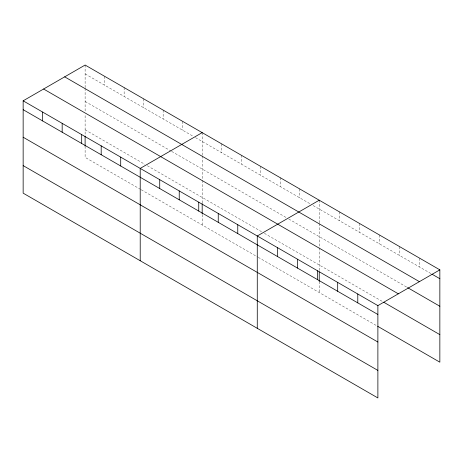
<?xml version="1.0" encoding="UTF-8"?>
<svg xmlns="http://www.w3.org/2000/svg" width="463" height="463" viewBox="0 0 463 463"><rect width="100%" height="100%" fill="white"/><g stroke="black" fill="none" stroke-linecap="round" stroke-linejoin="round"><path stroke-width="0.35" stroke-dasharray="2.31 1.74" d="M85.117 73.906L193.03 136.215M195.473 137.621L310.702 204.148M313.144 205.56L431.319 273.789M85.117 101.455L171.084 151.083M171.692 151.436L286.319 217.616M288.756 219.022L406.954 287.263M85.117 129.831L144.867 164.33M147.303 165.737L261.931 231.911M264.367 233.323L382.588 301.575M140.602 189.408L85.117 157.379L85.117 147.049M141.209 189.761L257.659 256.994M258.273 257.347L376.5 325.605M419.75 258.244L419.75 267.105M399.644 246.634L399.644 255.501M379.544 235.03L379.544 243.897M359.444 223.426L359.444 232.287M339.344 211.817L339.344 220.683M319.238 200.213L319.238 222.848M319.238 223.536L319.238 270.514M319.238 281.527L319.238 292.547M299.729 188.95L299.729 197.811M280.219 177.688L280.219 186.548M260.71 166.42L260.71 175.286M241.2 155.157L241.2 164.024M221.69 143.895L221.69 152.755M202.181 132.626L202.181 155.267M202.181 155.956L202.181 179.679M202.181 180.391L202.181 202.927M202.181 214.635L202.181 224.96M182.671 121.364L182.671 130.23M163.155 110.101L163.155 118.962M143.646 98.839L143.646 107.7M124.136 87.571L124.136 96.437M104.626 76.308L104.626 85.169M85.117 65.046L85.117 87.681M85.117 88.369L85.117 111.386M85.117 115.64L85.117 135.341"/><path stroke-width="0.69" d="M23.15 100.818L377.883 305.621L377.883 397.954L23.15 193.152L23.15 100.818L85.117 65.046L439.85 269.848L439.85 362.182L377.715 326.311M202.181 132.626L140.214 168.405L140.214 260.738M319.238 200.213L257.272 235.991L257.272 328.325M377.883 305.621L439.85 269.848M431.933 274.137L439.85 278.709M64.67 76.852L419.403 281.654M407.567 287.616L439.85 306.257M43.597 89.012L398.33 293.82M383.81 302.281L439.85 334.633M23.15 109.685L377.883 314.487M23.15 137.227L377.883 342.03M23.15 165.609L377.883 370.412M357.783 294.017L357.783 302.883M337.683 282.413L337.683 291.273M319.238 271.891L319.238 281.527M317.577 270.809L317.577 279.669M297.478 259.199L297.478 268.065M277.378 247.595L277.378 256.461M237.762 224.723L237.762 233.589M218.252 213.46L218.252 222.327M202.181 203.616L202.181 213.947M198.743 202.198L198.743 211.059M179.233 190.935L179.233 199.796M159.723 179.667L159.723 188.534M120.704 157.142L120.704 166.003M101.189 145.874L101.189 154.74M85.117 136.029L85.117 146.36M81.679 134.611L81.679 143.478M62.169 123.349L62.169 132.21M42.66 112.087L42.66 120.947"/></g></svg>
